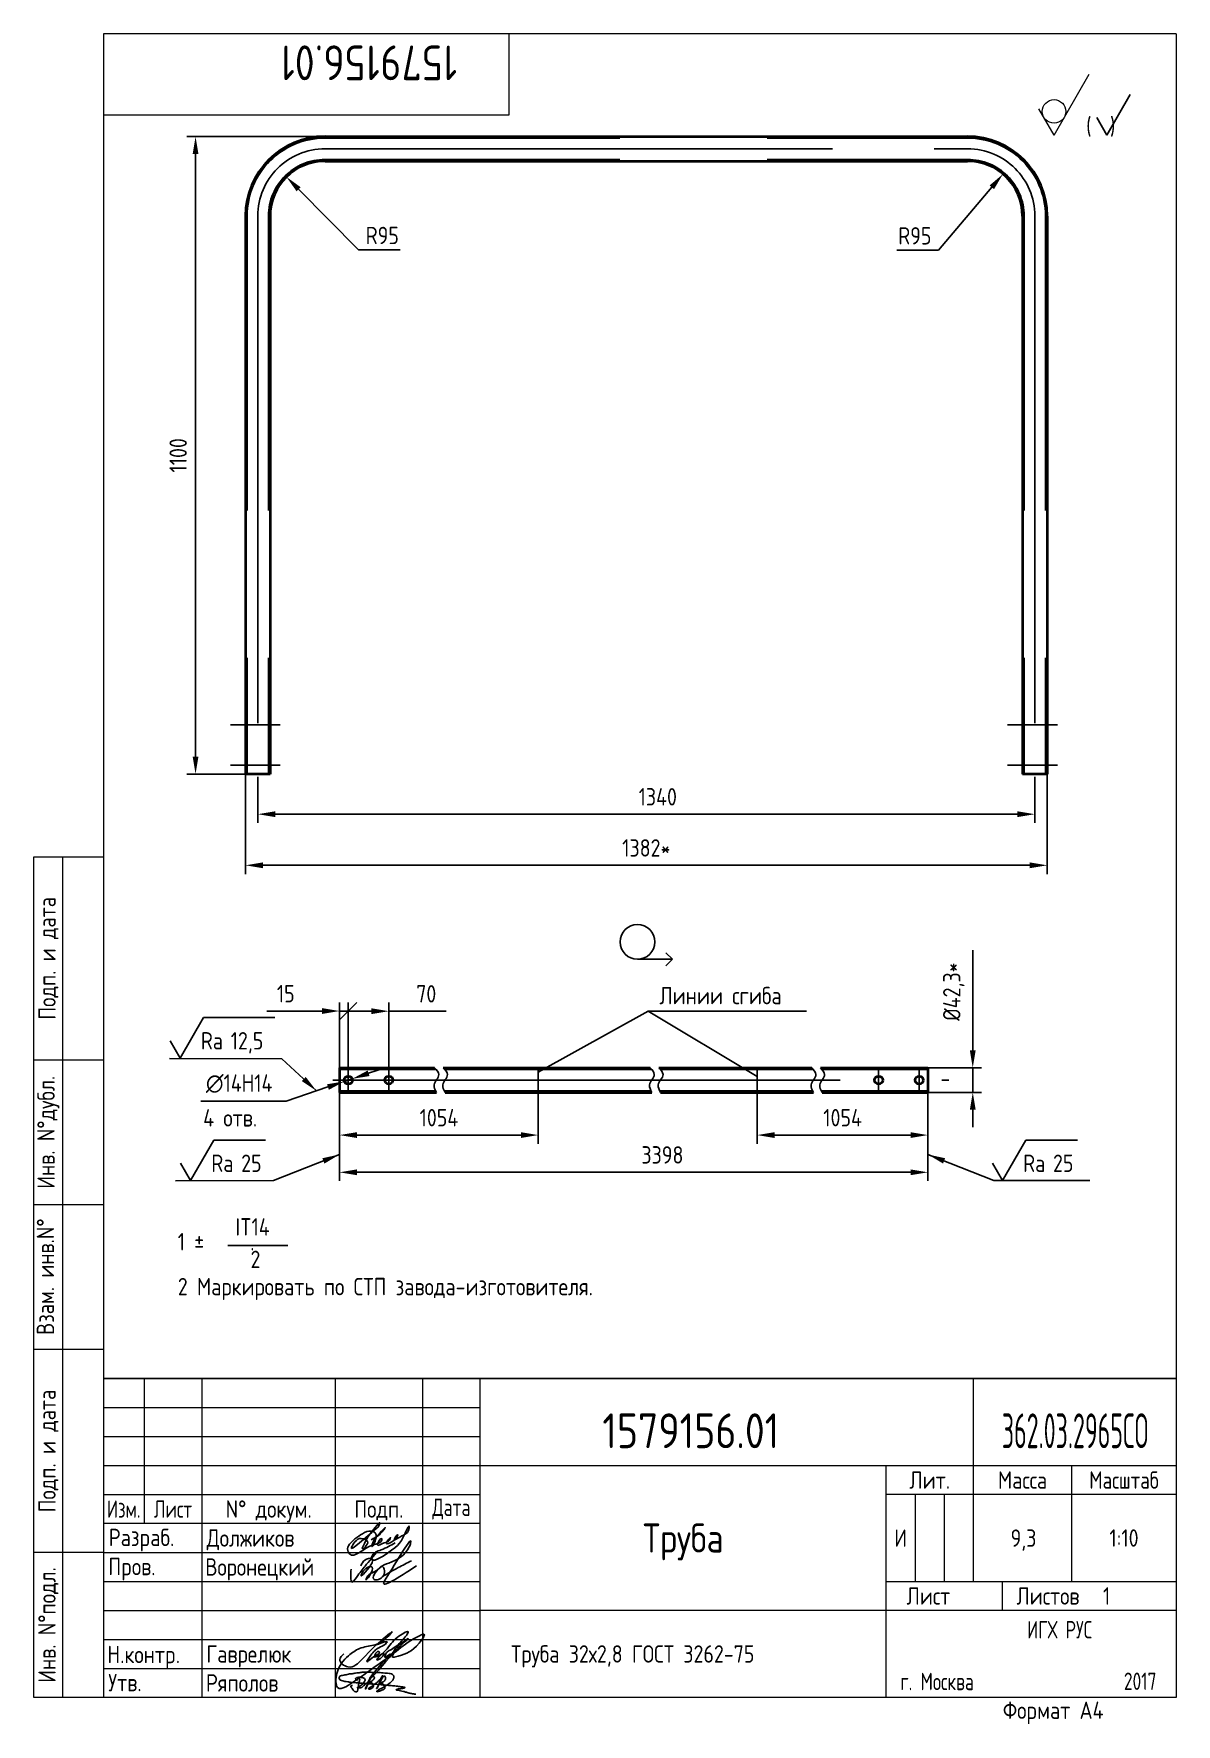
# Paper-space layout 'A4_protect' of a CAD drawing. Header units: millimetres. Extents: x 11 to 208, y 0 to 292.
# The model-space entities are those that its viewports show. They can reach past a viewport. Long polylines and large blocks are cut down to what shows.
import ezdxf
from ezdxf.enums import TextEntityAlignment as Align

# ---------------------------------------------------------------- set-up
doc = ezdxf.new("R2010")
doc.units = ezdxf.units.MM
for name, pattern in [('CENTER', [2, 1.25, -0.25, 0.25, -0.25]), ('HIDDEN', [9.525, 6.35, -3.175]), ('PHANTOM', [63.5, 31.75, -6.35, 6.35, -6.35, 6.35, -6.35])]:
    doc.linetypes.add(name, pattern=pattern)
for name, color, linetype in [('Bord', 1, 'Continuous'), ('CEN', 5, 'CENTER'), ('DIM', 7, 'Continuous'), ('HATCH', 2, 'Continuous'), ('Hide', 2, 'HIDDEN'), ('Phan', 5, 'PHANTOM'), ('Text', 3, 'Continuous'), ('Textb', 6, 'Continuous')]:
    doc.layers.add(name, color=color, linetype=linetype)
doc.layers.add('Cont', color=6, linetype='Continuous', lineweight=40)
doc.layers.get('Defpoints').off()
doc.styles.add('Style1', font='romans.shx', dxfattribs={"width": 0.8})
doc.dimstyles.new('DIA_10', dxfattribs={"dimscale": 10, "dimtxt": 3, "dimasz": 3, "dimexe": 0.18, "dimexo": 0.0625, "dimgap": 1, "dimtad": 1, "dimtih": 1, "dimtoh": 1, "dimdec": 0, "dimdsep": 46, "dimtxsty": 'Style1', "dimcen": 0, "dimclrt": 3, "dimadec": 0, "dimazin": 0, "dimtfac": 1, "dimtdec": 0, "dimtmove": 0, "dimatfit": 3, "dimfxl": 1, "dimtolj": 1, "dimarcsym": 0})
doc.dimstyles.new('LIN10', dxfattribs={"dimscale": 10, "dimtxt": 3, "dimasz": 3, "dimexe": 1.5, "dimexo": 0, "dimgap": 1.48, "dimtad": 1, "dimdec": 0, "dimzin": 12, "dimdsep": 46, "dimtxsty": 'Style1', "dimcen": 0, "dimclrt": 3, "dimadec": 0, "dimazin": 0, "dimtfac": 1, "dimtdec": 0, "dimtix": 1, "dimtmove": 0, "dimatfit": 0, "dimfxl": 1, "dimtolj": 1, "dimtzin": 13, "dimarcsym": 0})
doc.dimstyles.new('Lin_10', dxfattribs={"dimscale": 10, "dimtxt": 3, "dimasz": 3, "dimexe": 1.5, "dimexo": 0, "dimgap": 1.5, "dimtad": 1, "dimdec": 1, "dimrnd": 0.1, "dimzin": 13, "dimtxsty": 'Style1', "dimcen": 0, "dimclrt": 3, "dimadec": 0, "dimazin": 0, "dimtfac": 1, "dimtdec": 1, "dimtmove": 0, "dimatfit": 2, "dimfxl": 1, "dimtolj": 1, "dimtzin": 13, "dimarcsym": 0})

# ---------------------------------------------------------------- blocks, each defined once
blk = doc.blocks.new('A4')
at = {"layer": 'Bord', "lineweight": 18}
for p, q in [((20, 55), (85, 55)), ((20, 50), (85, 50)), ((20, 45), (85, 45)), ((160, 40), (160, 25)), ((165, 40), (165, 25)), ((20, 30), (85, 30)), ((20, 25), (85, 25)), ((20, 20), (85, 20)), ((20, 15), (85, 15)), ((20, 10), (85, 10))]:
    blk.add_line(p, q, dxfattribs=at)
at = {"layer": 'Cont', "lineweight": 18}
for p, q in [((205, 292), (20, 292)), ((20, 292), (20, 5)), ((90, 278), (90, 292)), ((205, 292), (205, 5)), ((20, 278), (90, 278)), ((8, 5), (8, 150)), ((8, 150), (20, 150)), ((13, 5), (13, 150)), ((8, 115), (20, 115)), ((20, 90), (8, 90)), ((20, 65), (8, 65)), ((205, 60), (20, 60)), ((20, 60), (205, 60)), ((27, 60), (27, 35)), ((37, 60), (37, 5)), ((60, 5), (60, 60)), ((75, 60), (75, 5)), ((85, 5), (85, 60)), ((170, 60), (170, 25)), ((85, 45), (205, 45)), ((155, 5), (155, 45)), ((187, 25), (187, 45)), ((20, 40), (85, 40)), ((205, 40), (155, 40)), ((85, 35), (20, 35)), ((20, 30), (8, 30)), ((155, 25), (205, 25)), ((175, 25), (175, 20)), ((205, 20), (85, 20)), ((20, 5), (8, 5)), ((205, 5), (20, 5))]:
    blk.add_line(p, q, dxfattribs=at)
at = {"layer": 'Text', "lineweight": 18, "style": 'Style1', "width": 0.8}
for s, p in [('Подп. и дата', (10.5, 132.5)), ('Инв. N%%dдубл.', (10.5, 102.5)), ('Взам. инв.N%%d ', (10, 78.38)), ('Подп. и дата', (10.5, 47.5)), ('Инв. N%%dподл.', (10.5, 17.5))]:
    blk.add_text(s, height=3, rotation=90, dxfattribs=at).set_placement(p, align=Align.MIDDLE)
at = {"layer": 'Text', "lineweight": 18, "style": 'Style1'}
for s, width, p in [('Лит.', 0.8, (162.5, 42.5)), ('Масса', 0.8, (178.5, 42.5)), ('Масштаб', 0.75, (196, 42.5)), ('Изм.', 0.7, (23.5, 37.5)), ('Лист', 0.7, (32, 37.5)), ('N%%d докум.', 0.8, (48.5, 37.5)), ('Подп.', 0.8, (67.5, 37.5)), ('Лист', 0.8, (162.27, 22.5)), ('Листов', 0.8, (182.9, 22.5))]:
    blk.add_text(s, height=3, dxfattribs=dict(at, width=width)).set_placement(p, align=Align.MIDDLE_CENTER)
at = {"layer": 'Text', "lineweight": 18, "style": 'Style1', "width": 0.7}
for s, p in [('Дата', (80, 37.5)), ('ИГХ РУС', (184.91, 16.69))]:
    blk.add_text(s, height=3, dxfattribs=at).set_placement(p, align=Align.MIDDLE)
at = {"layer": 'Text', "lineweight": 18, "style": 'Style1'}
for s, width, p in [('Разpаб.', 0.8, (20.92, 31.1)), ('Пpов.', 0.8, (20.84, 26.08)), ('Н.контp.', 0.8, (20.68, 10.91)), ('Утв.', 0.8, (20.84, 6.06)), ('г. Москва', 0.7, (157.43, 6.25)), ('Фоpмат А4', 0.8, (175.11, 1.29))]:
    blk.add_text(s, height=3, dxfattribs=dict(at, width=width)).set_placement(p)
for tag, p, width in [('ФИО', (39, 31), 0.8), ('ФИО', (39, 26), 0.8), ('ГОСТ_СОРТАМЕНТА', (98.19, 14), 0.8), ('ФИО', (39, 11), 0.8), ('ФИО', (39, 6), 0.8), ('200', (192.85, 6.29), 0.7)]:
    blk.add_attdef(tag, p, '', height=3, dxfattribs=dict(at, width=width))
at = {"layer": 'Text', "lineweight": 18, "style": 'Style1', "width": 0.8}
for tag, p in [('И', (157.49, 32.5)), ('700', (178.5, 32.5)), ('1:20', (196, 32.5))]:
    blk.add_attdef(tag, text='', height=3, dxfattribs=at).set_placement(p, align=Align.MIDDLE)
blk.add_attdef('Сборочный_чертеж', text='', height=3, dxfattribs=at).set_placement((120, 21.3), align=Align.CENTER)
for tag, p in [('1', (171.12, 22.5)), ('2', (193, 22.5))]:
    blk.add_attdef(tag, text='', height=3, dxfattribs=at).set_placement(p, align=Align.MIDDLE_CENTER)
blk.add_attdef('ЛИСТ', text='', height=3, dxfattribs=at).set_placement((85.99, 12.5), align=Align.MIDDLE_LEFT)
at = {"layer": 'Text', "lineweight": 18, "style": 'Style1', "width": 0.7}
blk.add_attdef('%%OГОСТ_ТЕХ._ТРЕБОВАНИЙ', text='', height=3, dxfattribs=at).set_placement((98.19, 8), align=Align.BOTTOM_LEFT)
at = {"layer": 'Textb', "lineweight": 18, "style": 'Style1', "width": 0.8}
blk.add_attdef('1234567', (81, 290), '', height=6, rotation=180, dxfattribs=at)
blk.add_attdef('1234567', (123.4, 48), '', height=6, dxfattribs=at)
for tag, height, p in [('123ХЯ', 6, (183.62, 48)), ('НАИМЕНОВАНИЕ', 5, (120, 30))]:
    blk.add_attdef(tag, text='', height=height, dxfattribs=at).set_placement(p, align=Align.CENTER)
blk = doc.blocks.new('sherISO_12')
at = {"layer": 'Cont', "lineweight": 18}
for q in [(-15, -6.96), (-23.66, -12.96)]:
    blk.add_line((-21.06, -17.46), q, dxfattribs=at)
blk.add_circle((-21.06, -13.39), 2.03, dxfattribs=at)
at = {"layer": 'Text'}
for q in [(-7.92, -10.46), (-13.69, -14.46)]:
    blk.add_line((-11.96, -17.46), q, dxfattribs=at)
at = {"layer": 'Text', "style": 'Style1', "width": 0.8}
blk.add_text('(  )', height=3, dxfattribs=at).set_placement((-15.53, -17.46))
blk = doc.blocks.new('A$C63F45750')
at = {"layer": 'Text'}
for points, knots in [([(3.17, 2.37), (3.12, 2.38), (3.04, 2.41), (2.94, 2.5), (2.85, 2.57), (2.79, 2.69), (2.87, 2.77), (2.99, 2.84), (3.16, 2.89), (3.36, 2.93), (3.6, 2.95), (3.82, 2.92), (4.05, 2.87), (4.25, 2.78), (4.45, 2.63), (4.46, 2.42), (4.38, 2.26), (4.28, 2.1), (4.17, 1.94), (4.03, 1.78), (3.89, 1.62), (3.75, 1.52), (3.63, 1.43), (3.49, 1.36), (3.35, 1.3), (3.24, 1.25), (3.16, 1.21), (3.12, 1.15), (3.19, 1.1), (3.27, 1.09), (3.4, 1.07), (3.55, 1.07), (3.72, 1.12), (3.92, 1.19), (4.1, 1.34), (4.26, 1.51), (4.44, 1.65), (4.59, 1.81), (4.74, 1.93), (4.84, 2.04), (4.93, 2.14), (5.07, 2.29), (5.19, 2.53), (5.28, 2.68), (5.35, 2.96), (5.23, 2.66), (5.2, 2.44), (5.04, 2.09), (4.95, 1.81), (4.86, 1.57), (4.75, 1.31), (4.67, 1.12), (4.46, 0.78), (4.62, 1.17), (4.71, 1.45), (4.88, 1.74), (5.01, 2), (5.08, 2.19), (5.19, 2.4), (5.32, 2.58), (5.4, 2.75), (5.52, 2.89), (5.65, 3.04), (5.85, 3.1), (6.02, 3.03), (6.08, 2.87), (6.03, 2.7), (5.9, 2.51), (5.7, 2.37), (5.55, 2.23), (5.4, 2.17), (5.31, 2.12), (5.12, 2.09), (5.35, 2.07), (5.48, 2), (5.64, 1.93), (5.75, 1.8), (5.85, 1.67), (5.89, 1.54), (5.89, 1.37), (5.8, 1.2), (5.63, 1.06), (5.41, 0.94), (5.23, 0.86), (5.02, 0.92), (5.13, 1.1), (5.28, 1.16), (5.44, 1.27), (5.61, 1.36), (5.74, 1.46), (5.86, 1.53), (5.95, 1.61), (6.05, 1.69), (6.15, 1.77), (6.28, 1.87), (6.46, 2.02), (6.65, 2.19), (6.83, 2.37), (6.98, 2.49), (7.11, 2.61), (7.2, 2.74), (7.32, 2.84), (7.42, 2.97), (7.48, 3.08), (7.48, 3.27), (7.34, 3.08), (7.28, 2.94), (7.18, 2.69), (7.1, 2.46), (7, 2.22), (6.93, 1.98), (6.83, 1.78), (6.73, 1.55), (6.67, 1.34), (6.6, 1.14), (6.56, 1.03), (6.39, 0.99), (6.62, 1.33), (6.75, 1.54), (6.93, 1.87), (7.05, 2.08), (7.18, 2.32), (7.33, 2.6), (7.47, 2.89), (7.6, 3.07), (7.79, 3.18), (7.95, 3.01), (8, 2.81), (7.99, 2.62), (7.94, 2.46), (7.83, 2.33), (7.69, 2.22), (7.53, 2.11), (7.37, 2.03), (7.21, 1.99), (7.11, 1.97), (6.89, 1.98), (7.07, 1.94), (7.15, 1.9), (7.27, 1.88), (7.39, 1.84), (7.52, 1.81), (7.62, 1.72), (7.7, 1.62), (7.78, 1.51), (7.83, 1.39), (7.87, 1.26), (7.88, 1.13), (7.86, 0.99), (7.75, 0.88), (7.6, 0.77), (7.4, 0.73), (7.19, 0.66), (6.97, 0.55), (6.71, 0.48), (6.57, 0.44), (6.42, 0.42), (6.52, 0.58), (6.61, 0.64), (6.81, 0.78), (7.06, 0.89), (7.33, 1.04), (7.55, 1.16), (7.7, 1.24), (7.84, 1.32), (7.99, 1.43), (8.21, 1.58), (8.48, 1.76), (8.74, 1.95), (8.97, 2.12), (9.1, 2.29), (9.23, 2.44), (9.3, 2.6), (9.37, 2.74), (9.42, 2.92), (9.45, 3.13), (9.21, 3.48), (8.67, 3.59), (8.09, 3.63), (7.57, 3.66), (7.06, 3.74), (6.57, 3.75), (6.09, 3.74), (5.67, 3.78), (5.28, 3.78), (4.96, 3.81), (4.65, 3.83), (4.31, 3.82), (3.97, 3.79), (3.61, 3.74), (3.22, 3.67), (2.86, 3.66), (2.53, 3.61), (2.18, 3.52), (1.78, 3.54), (1.38, 3.37), (0.96, 3.35), (0.58, 3.24), (0.25, 3.19), (0.03, 3.06), (-0.03, 2.83), (0.02, 2.6), (0.26, 2.38), (0.59, 2.33), (1, 2.2), (1.48, 2.15), (1.93, 2.05), (2.35, 2.02), (2.72, 2.01), (3.11, 1.94), (3.68, 1.94), (4.25, 1.83), (4.91, 1.87), (5.53, 1.76), (6.13, 1.72), (6.73, 1.71), (7.32, 1.62), (7.99, 1.55), (8.64, 1.54), (9.16, 1.46), (9.61, 1.42), (10.03, 1.4), (10.41, 1.32), (10.73, 1.29), (11.01, 1.24), (11.18, 1.23), (11.42, 1.14), (11.18, 1.06), (11.01, 1.03), (10.71, 0.98), (10.37, 0.92), (10.1, 0.91), (9.65, 0.75), (10.22, 0.67), (10.54, 0.59), (11.08, 0.47), (11.61, 0.35), (12.17, 0.15), (12.64, 0.08), (12.98, 0.03), (13.11, 0.01), (13.18, 0)], [0, 0, 0, 0, 0.153866, 0.270441, 0.388867, 0.510533, 0.592156, 0.71333, 0.90842, 1.11344, 1.349254, 1.61246, 1.782219, 2.047249, 2.291879, 2.451528, 2.651081, 2.806158, 3.017979, 3.227348, 3.462381, 3.633009, 3.75766, 3.920516, 4.080796, 4.214529, 4.291786, 4.349969, 4.397594, 4.50822, 4.594826, 4.799244, 4.954392, 5.128468, 5.437537, 5.632649, 5.842485, 6.094987, 6.293219, 6.410959, 6.551192, 6.687808, 7.022147, 7.294342, 7.425356, 7.52079, 7.946481, 8.313051, 8.59833, 8.833695, 9.090496, 9.427695, 9.601191, 9.883219, 10.093306, 10.673943, 10.798776, 10.974628, 11.287247, 11.486184, 11.648652, 11.848902, 12.027194, 12.25348, 12.40059, 12.537783, 12.716293, 12.91523, 13.208551, 13.438489, 13.549668, 13.67779, 13.77127, 13.930001, 14.029091, 14.272112, 14.434836, 14.547084, 14.739051, 14.830983, 15.061241, 15.268922, 15.500489, 15.788979, 15.879568, 16.024283, 16.221854, 16.418714, 16.593102, 16.783247, 16.91018, 17.018213, 17.135263, 17.278205, 17.430482, 17.620087, 17.979626, 18.191789, 18.388716, 18.565718, 18.714854, 18.857929, 19.039974, 19.171375, 19.283034, 19.400085, 19.618058, 19.882245, 20.150781, 20.377854, 20.649532, 20.89723, 21.042543, 21.40016, 21.557817, 21.667145, 21.752781, 21.926256, 22.412297, 22.813145, 22.961412, 23.171289, 23.607257, 23.940428, 24.110007, 24.291214, 24.48084, 24.697609, 24.904078, 25.034245, 25.218018, 25.407651, 25.573473, 25.787447, 25.930292, 26.051316, 26.18846, 26.285312, 26.406799, 26.52425, 26.630463, 26.793722, 26.898606, 27.029313, 27.171012, 27.314101, 27.419918, 27.580557, 27.709367, 27.829268, 28.024364, 28.266961, 28.41242, 28.705761, 28.989137, 29.187748, 29.233768, 29.332802, 29.529535, 29.667094, 30.039923, 30.332117, 30.61061, 30.769982, 30.856778, 31.109923, 31.313488, 31.656425, 32.066331, 32.296628, 32.49714, 32.710276, 32.891468, 33.014834, 33.177747, 33.444503, 33.618009, 34.409008, 34.914636, 35.419802, 35.95397, 36.458179, 36.88069, 37.388403, 37.738353, 38.034261, 38.353468, 38.693154, 39.037638, 39.391136, 39.787481, 40.203773, 40.488977, 40.784975, 41.26625, 41.668005, 42.070065, 42.499388, 42.869834, 43.079573, 43.213439, 43.554591, 43.717296, 44.153724, 44.506336, 45.019111, 45.587859, 45.90191, 46.270392, 46.703958, 47.093115, 47.952647, 48.44014, 49.079253, 49.808223, 50.268654, 50.851051, 51.604831, 52.298429, 52.776925, 53.1907, 53.661988, 54.042386, 54.348524, 54.616841, 54.853814, 54.983777, 55.126096, 55.333328, 55.613101, 56.008732, 56.315809, 56.59982, 56.87931, 57.399251, 57.889617, 58.432507, 59.066698, 59.660314, 59.862668, 60.07277, 60.07277, 60.07277, 60.07277]), ([(2.31, 1.53), (2.26, 1.52), (2.17, 1.51), (2.06, 1.48), (1.93, 1.38), (2.07, 1.25), (2.14, 1.11), (2.26, 0.93), (2.39, 0.72), (2.57, 0.54), (2.71, 0.44), (2.86, 0.4), (3.02, 0.43), (3.14, 0.54), (3.21, 0.79), (3.25, 1.07), (3.31, 1.4), (3.35, 1.67), (3.38, 1.92), (3.47, 2.19), (3.5, 2.43), (3.54, 2.59), (3.56, 2.64)], [0, 0, 0, 0, 0.15847, 0.269731, 0.363591, 0.555514, 0.688037, 0.848606, 1.204359, 1.433632, 1.58673, 1.729549, 1.880686, 2.057874, 2.19169, 2.63505, 2.928153, 3.184121, 3.441863, 3.696117, 4.025873, 4.178055, 4.178055, 4.178055, 4.178055])]:
    blk.add_open_spline(points, degree=3, knots=knots, dxfattribs=at)
blk = doc.blocks.new('*D9')
at = {"layer": 'DIM', "color": 0, "lineweight": -2, "transparency": 16777216}
for p, q in [((3540.4, 1148), (3540.4, 1053.2)), ((2525.7, 1129.3), (2525.7, 1053.2)), ((2555.7, 1068.2), (3510.4, 1068.2))]:
    blk.add_line(p, q, dxfattribs=at)
at = {"layer": 'DIM', "color": 0, "transparency": 16777216}
for points in [[(2555.7, 1073.2), (2555.7, 1063.2), (2525.7, 1068.2)], [(3510.4, 1073.2), (3510.4, 1063.2), (3540.4, 1068.2)]]:
    blk.add_solid(points, dxfattribs=at)
at = {"layer": 'DIM', "color": 3, "transparency": 16777216, "insert": (3082.5, 1098.2), "char_height": 30, "attachment_point": 5, "style": 'Style1'}
blk.add_mtext('\\A1;3398', dxfattribs=at)
blk = doc.blocks.new('sherISO_02')
at = {"layer": 'Text'}
blk.add_line((4.04, 7), (12.93, 7), dxfattribs=at)
blk.add_lwpolyline([(-1.73, 3), (0, 0), (4.04, 7)], dxfattribs=at)
at = {"layer": 'Text', "style": 'Style1', "width": 0.8}
blk.add_text('Ra', height=3, dxfattribs=at).set_placement((3.58, 1.5))
blk.add_attdef('25', (8.73, 1.5), '', height=3, dxfattribs=at)
blk = doc.blocks.new('*D10')
at = {"layer": 'DIM', "color": 0, "lineweight": -2, "transparency": 16777216}
for p, q in [((2525.7, 1206), (2525.7, 1117.4)), ((2868.4, 1205.9), (2868.4, 1117.4)), ((2838.4, 1132.4), (2555.7, 1132.4))]:
    blk.add_line(p, q, dxfattribs=at)
at = {"layer": 'DIM', "color": 0, "transparency": 16777216}
for points in [[(2555.7, 1137.4), (2555.7, 1127.4), (2525.7, 1132.4)], [(2838.4, 1137.4), (2838.4, 1127.4), (2868.4, 1132.4)]]:
    blk.add_solid(points, dxfattribs=at)
at = {"layer": 'DIM', "color": 3, "transparency": 16777216, "insert": (2697.1, 1162.4), "char_height": 30, "attachment_point": 5, "style": 'Style1'}
blk.add_mtext('\\A1;1054', dxfattribs=at)
blk = doc.blocks.new('*D11')
at = {"layer": 'DIM', "color": 0, "lineweight": -2, "transparency": 16777216}
for p, q in [((2547.4, 1229.4), (2534.1, 1225)), ((2575.8, 1239.1), (2604.2, 1248.7)), ((2505.7, 1215.4), (2433.8, 1191.1)), ((2433.8, 1191.1), (2286.3, 1191.1))]:
    blk.add_line(p, q, dxfattribs=at)
at = {"layer": 'DIM', "color": 0, "transparency": 16777216}
for points in [[(2504.1, 1220.1), (2507.3, 1210.6), (2534.1, 1225)], [(2574.2, 1243.8), (2577.4, 1234.3), (2547.4, 1229.4)]]:
    blk.add_solid(points, dxfattribs=at)
at = {"layer": 'DIM', "color": 3, "transparency": 16777216, "insert": (2352.6, 1221.1), "char_height": 30, "attachment_point": 5, "style": 'Style1'}
blk.add_mtext('\\A1;∅14H14', dxfattribs=at)
blk = doc.blocks.new('_OBLIQUE')
at = {"color": 0, "linetype": 'ByBlock'}
blk.add_line((-0.5, -0.5), (0.5, 0.5), dxfattribs=at)
blk = doc.blocks.new('*D12')
at = {"layer": 'DIM', "color": 0, "lineweight": -2, "transparency": 16777216}
for p, q in [((2495.7, 1346.4), (2400.3, 1346.4)), ((2525.7, 1245.5), (2525.7, 1361.4)), ((2540.7, 1346.4), (2525.7, 1346.4)), ((2540.7, 1248.3), (2540.7, 1361.4)), ((2540.7, 1346.4), (2570.7, 1346.4))]:
    blk.add_line(p, q, dxfattribs=at)
at = {"layer": 'DIM', "color": 0, "transparency": 16777216}
blk.add_solid([(2495.7, 1351.4), (2495.7, 1341.4), (2525.7, 1346.4)], dxfattribs=at)
at = {"layer": 'DIM', "color": 0, "lineweight": -2, "transparency": 16777216, "xscale": 30, "yscale": 30, "zscale": 30, "rotation": 180}
blk.add_blockref('_OBLIQUE', (2540.7, 1346.4), dxfattribs=at)
at = {"layer": 'DIM', "color": 3, "transparency": 16777216, "insert": (2433, 1376.4), "char_height": 30, "attachment_point": 5, "style": 'Style1'}
blk.add_mtext('\\A1;15', dxfattribs=at)
blk = doc.blocks.new('sherISO_01')
at = {"layer": 'Text'}
blk.add_line((4.04, 7), (16.36, 7), dxfattribs=at)
blk.add_lwpolyline([(-1.73, 3), (0, 0), (4.04, 7)], dxfattribs=at)
at = {"layer": 'Text', "style": 'Style1', "width": 0.8}
blk.add_text('Ra', height=3, dxfattribs=at).set_placement((3.58, 1.5))
blk.add_attdef('12,5', (8.73, 1.5), '', height=3, dxfattribs=at)
blk = doc.blocks.new('*D13')
at = {"layer": 'DIM', "color": 0, "lineweight": -2, "transparency": 16777216}
for p, q in [((2540.7, 1248.3), (2540.7, 1361.1)), ((2540.7, 1346.1), (2580.7, 1346.1)), ((2610.7, 1248.3), (2610.7, 1361.1)), ((2610.7, 1346.1), (2709.6, 1346.1))]:
    blk.add_line(p, q, dxfattribs=at)
at = {"layer": 'DIM', "color": 0, "transparency": 16777216}
blk.add_solid([(2580.7, 1351.1), (2580.7, 1341.1), (2610.7, 1346.1)], dxfattribs=at)
at = {"layer": 'DIM', "color": 0, "lineweight": -2, "transparency": 16777216, "xscale": 30, "yscale": 30, "zscale": 30, "rotation": 180}
blk.add_blockref('_OBLIQUE', (2540.7, 1346.1), dxfattribs=at)
at = {"layer": 'DIM', "color": 3, "transparency": 16777216, "insert": (2675.2, 1376.1), "char_height": 30, "attachment_point": 5, "style": 'Style1'}
blk.add_mtext('\\A1;70', dxfattribs=at)
blk = doc.blocks.new('ZNAK09')
at = {"layer": 'DIM'}
for p, q in [((8.51, 0.22), (14.53, 0.22)), ((14.53, 0.22), (13.4, 1.35)), ((14.53, 0.22), (13.4, -0.91))]:
    blk.add_line(p, q, dxfattribs=at)
blk.add_circle((8.51, 3.22), 3, dxfattribs=at)
at = {"layer": 'Textb', "style": 'Style1', "width": 0.8}
blk.add_attdef('А', text='', height=6, dxfattribs=at).set_placement((3.83, 0.22), align=Align.RIGHT)
blk = doc.blocks.new('*D14')
at = {"layer": 'DIM', "color": 0, "lineweight": -2, "transparency": 16777216}
for p, q in [((3617.7, 1278.4), (3617.7, 1451.2)), ((3540.4, 1248.4), (3632.7, 1248.4)), ((3617.7, 1206.1), (3617.7, 1248.4)), ((3540.4, 1206.1), (3632.7, 1206.1)), ((3617.7, 1176.1), (3617.7, 1146.1))]:
    blk.add_line(p, q, dxfattribs=at)
at = {"layer": 'DIM', "color": 0, "transparency": 16777216}
for points in [[(3612.7, 1278.4), (3622.7, 1278.4), (3617.7, 1248.4)], [(3612.7, 1176.1), (3622.7, 1176.1), (3617.7, 1206.1)]]:
    blk.add_solid(points, dxfattribs=at)
at = {"layer": 'DIM', "color": 3, "transparency": 16777216, "insert": (3585, 1379.8), "char_height": 30, "attachment_point": 5, "rotation": 90, "style": 'Style1'}
blk.add_mtext('\\A1;%%c42,3*', dxfattribs=at)
blk = doc.blocks.new('*D15')
at = {"layer": 'DIM', "color": 0, "lineweight": -2, "transparency": 16777216}
for p, q in [((3245.9, 1205.9), (3245.9, 1117.4)), ((3540.4, 1206.1), (3540.4, 1117.4)), ((3275.9, 1132.4), (3510.4, 1132.4))]:
    blk.add_line(p, q, dxfattribs=at)
at = {"layer": 'DIM', "color": 0, "transparency": 16777216}
for points in [[(3275.9, 1137.4), (3275.9, 1127.4), (3245.9, 1132.4)], [(3510.4, 1137.4), (3510.4, 1127.4), (3540.4, 1132.4)]]:
    blk.add_solid(points, dxfattribs=at)
at = {"layer": 'DIM', "color": 3, "transparency": 16777216, "insert": (3393.2, 1162.4), "char_height": 30, "attachment_point": 5, "style": 'Style1'}
blk.add_mtext('\\A1;1054', dxfattribs=at)
blk = doc.blocks.new('*D16')
at = {"layer": 'DIM', "color": 0, "lineweight": -2, "transparency": 16777216}
for p, q in [((2384.7, 1750.4), (2384.7, 1671)), ((3724.7, 1750.2), (3724.7, 1671)), ((2414.7, 1686), (3694.7, 1686))]:
    blk.add_line(p, q, dxfattribs=at)
at = {"layer": 'DIM', "color": 0, "transparency": 16777216}
for points in [[(2414.7, 1691), (2414.7, 1681), (2384.7, 1686)], [(3694.7, 1691), (3694.7, 1681), (3724.7, 1686)]]:
    blk.add_solid(points, dxfattribs=at)
at = {"layer": 'DIM', "color": 3, "transparency": 16777216, "insert": (3074.5, 1716), "char_height": 30, "attachment_point": 5, "style": 'Style1'}
blk.add_mtext('\\A1;1340', dxfattribs=at)
blk = doc.blocks.new('*D17')
at = {"layer": 'DIM', "color": 0, "lineweight": -2, "transparency": 16777216}
for p, q in [((2550.1, 2855.1), (2262.4, 2855.1)), ((2277.4, 2825.1), (2277.4, 1785.1)), ((2366.4, 1755.1), (2262.4, 1755.1))]:
    blk.add_line(p, q, dxfattribs=at)
at = {"layer": 'DIM', "color": 0, "transparency": 16777216}
for points in [[(2272.4, 2825.1), (2282.4, 2825.1), (2277.4, 2855.1)], [(2272.4, 1785.1), (2282.4, 1785.1), (2277.4, 1755.1)]]:
    blk.add_solid(points, dxfattribs=at)
at = {"layer": 'DIM', "color": 3, "transparency": 16777216, "insert": (2247.4, 2305.1), "char_height": 30, "attachment_point": 5, "rotation": 90, "style": 'Style1'}
blk.add_mtext('\\A1;1100', dxfattribs=at)
blk = doc.blocks.new('*D18')
at = {"layer": 'DIM', "color": 0, "lineweight": -2, "transparency": 16777216}
for p, q in [((2558.5, 2659.4), (2455.2, 2764.1)), ((2630.3, 2659.4), (2558.5, 2659.4))]:
    blk.add_line(p, q, dxfattribs=at)
at = {"layer": 'DIM', "color": 0, "transparency": 16777216}
blk.add_solid([(2458.7, 2767.6), (2451.6, 2760.6), (2434.1, 2785.4)], dxfattribs=at)
at = {"layer": 'DIM', "color": 3, "transparency": 16777216, "insert": (2599.4, 2684.4), "char_height": 30, "attachment_point": 5, "style": 'Style1'}
blk.add_mtext('\\A1;R95', dxfattribs=at)
blk = doc.blocks.new('*D19')
at = {"layer": 'DIM', "color": 0, "lineweight": -2, "transparency": 16777216}
for p, q in [((3558.6, 2658.8), (3650.5, 2767.5)), ((3486.9, 2658.8), (3558.6, 2658.8))]:
    blk.add_line(p, q, dxfattribs=at)
at = {"layer": 'DIM', "color": 0, "transparency": 16777216}
blk.add_solid([(3646.7, 2770.7), (3654.3, 2764.3), (3669.9, 2790.4)], dxfattribs=at)
at = {"layer": 'DIM', "color": 3, "transparency": 16777216, "insert": (3517.8, 2683.8), "char_height": 30, "attachment_point": 5, "style": 'Style1'}
blk.add_mtext('\\A1;R95', dxfattribs=at)
blk = doc.blocks.new('*D20')
at = {"layer": 'DIM', "color": 0, "lineweight": -2, "transparency": 16777216}
for p, q in [((2363.6, 1755.1), (2363.6, 1582.8)), ((3745.9, 1755.1), (3745.9, 1582.8)), ((2393.6, 1597.8), (3715.9, 1597.8))]:
    blk.add_line(p, q, dxfattribs=at)
at = {"layer": 'DIM', "color": 0, "transparency": 16777216}
for points in [[(2393.6, 1602.8), (2393.6, 1592.8), (2363.6, 1597.8)], [(3715.9, 1602.8), (3715.9, 1592.8), (3745.9, 1597.8)]]:
    blk.add_solid(points, dxfattribs=at)
at = {"layer": 'DIM', "color": 3, "transparency": 16777216, "insert": (3054.7, 1627.8), "char_height": 30, "attachment_point": 5, "style": 'Style1'}
blk.add_mtext('\\A1;1382*', dxfattribs=at)

msp = doc.modelspace()

# ---------------------------------------------------------------- linework, layer by layer
at = {"layer": 'Bord'}
for points in [[(2689.65, 1248.47), (2693.28, 1244.58), (2701.99, 1235.25), (2684.49, 1221.03), (2690.32, 1210.35), (2692.75, 1205.9)], [(2704.63, 1248.47), (2708.25, 1244.58), (2716.96, 1235.25), (2699.46, 1221.03), (2705.29, 1210.35), (2707.72, 1205.9)], [(3061.33, 1248.47), (3064.95, 1244.58), (3073.66, 1235.25), (3056.16, 1221.03), (3061.99, 1210.35), (3064.42, 1205.9)], [(3076.3, 1248.47), (3079.92, 1244.58), (3088.63, 1235.25), (3071.13, 1221.03), (3076.96, 1210.35), (3079.4, 1205.9)], [(3340, 1248.47), (3343.63, 1244.58), (3352.34, 1235.25), (3334.84, 1221.03), (3340.67, 1210.35), (3343.1, 1205.9)], [(3354.97, 1248.47), (3358.6, 1244.58), (3367.31, 1235.25), (3349.81, 1221.03), (3355.64, 1210.35), (3358.07, 1205.9)]]:
    msp.add_open_spline(points, degree=3, knots=[0, 0, 0, 0, 13.8174024, 33.2074558, 47.0865786, 47.0865786, 47.0865786, 47.0865786], dxfattribs=at)
at = {"layer": 'CEN', "ltscale": 7}
for p, q in [((2500.86, 2833.99), (3608.56, 2833.99)), ((2384.71, 2717.84), (2384.71, 1745.14)), ((3724.71, 2717.84), (3724.71, 1745.14)), ((3724.71, 2717.84), (3724.71, 1745.14)), ((2337.39, 1840.35), (2423.57, 1840.35)), ((3677.39, 1840.35), (3763.57, 1840.35)), ((2337.39, 1770.35), (2423.57, 1770.35)), ((3677.39, 1770.35), (3763.57, 1770.35)), ((2514.31, 1227.32), (3576.36, 1227.32)), ((2540.75, 1248.46), (2540.75, 1206.16)), ((2610.75, 1248.46), (2610.75, 1206.16)), ((3455.38, 1248.42), (3455.38, 1206.12)), ((3525.38, 1248.41), (3525.38, 1206.12))]:
    msp.add_line(p, q, dxfattribs=at)
for centre, start, end in [((2500.86, 2717.84), 90, 180), ((3608.56, 2717.84), 0, 90)]:
    msp.add_arc(centre, 116.15, start, end, dxfattribs=at)
at = {"layer": 'Cont'}
for p, q in [((2500.86, 2855.14), (3608.56, 2855.14)), ((2500.86, 2812.84), (3608.56, 2812.84)), ((2363.56, 2717.84), (2363.56, 1755.14)), ((2405.86, 2717.84), (2405.86, 1755.14)), ((3703.56, 2717.84), (3703.56, 1755.14)), ((3745.86, 2717.84), (3745.86, 1755.14)), ((2405.86, 1755.14), (2363.56, 1755.14)), ((3745.86, 1755.14), (3703.56, 1755.14)), ((2525.75, 1248.47), (2689.65, 1248.47)), ((2525.75, 1248.33), (2525.75, 1206.03)), ((2704.63, 1248.47), (3061.33, 1248.47)), ((3076.3, 1248.47), (3340, 1248.47)), ((3354.97, 1248.47), (3540.38, 1248.47)), ((3540.38, 1248.41), (3540.38, 1206.11)), ((2525.75, 1205.9), (2692.75, 1205.9)), ((2707.72, 1205.9), (3064.42, 1205.9)), ((3079.4, 1205.9), (3343.1, 1205.9)), ((3358.07, 1205.9), (3540.38, 1205.9))]:
    msp.add_line(p, q, dxfattribs=at)
for centre in [(2540.75, 1227.21), (2610.75, 1227.31), (3455.38, 1227.27), (3525.38, 1227.26)]:
    msp.add_circle(centre, 7, dxfattribs=at)
for centre, radius, start, end in [((2500.86, 2717.84), 137.3, 90, 180), ((3608.56, 2717.84), 137.3, 0, 90), ((2500.86, 2717.84), 95, 90, 180), ((3608.56, 2717.84), 95, 0, 90)]:
    msp.add_arc(centre, radius, start, end, dxfattribs=at)
at = {"layer": 'DIM'}
for p, q in [((2868.42, 1240.87), (3057.99, 1345.98)), ((3057.99, 1345.98), (3330.89, 1345.98)), ((3057.99, 1345.98), (3245.94, 1233.58))]:
    msp.add_line(p, q, dxfattribs=at)
at = {"layer": 'Hide', "ltscale": 0.8}
for p, q in [((2500.86, 2852.34), (3608.56, 2852.34)), ((2500.86, 2815.64), (3608.56, 2815.64)), ((2366.36, 2717.84), (2366.36, 1755.14)), ((2403.06, 2717.84), (2403.06, 1755.14)), ((3706.36, 2717.84), (3706.36, 1755.14)), ((3743.06, 2717.84), (3743.06, 1755.14)), ((2525.75, 1245.67), (2692.21, 1245.67)), ((2707.19, 1245.67), (3063.89, 1245.67)), ((3078.86, 1245.67), (3342.56, 1245.67)), ((3357.53, 1245.67), (3540.38, 1245.67)), ((2525.75, 1208.7), (2691.25, 1208.7)), ((2706.22, 1208.7), (3062.92, 1208.7)), ((3077.9, 1208.7), (3341.6, 1208.7)), ((3356.57, 1208.7), (3540.38, 1208.7))]:
    msp.add_line(p, q, dxfattribs=at)
for centre, radius, start, end in [((2500.86, 2717.84), 134.5, 90, 180), ((3608.56, 2717.84), 134.5, 0, 90), ((2500.86, 2717.84), 97.8, 90, 180), ((3608.56, 2717.84), 97.8, 0, 90)]:
    msp.add_arc(centre, radius, start, end, dxfattribs=at)
at = {"layer": 'Phan'}
for p, q in [((2868.42, 1205.9), (2868.42, 1248.47)), ((3245.94, 1248.47), (3245.94, 1205.9))]:
    msp.add_line(p, q, dxfattribs=at)

# ---------------------------------------------------------------- block references
at = {"layer": 'Bord', "xscale": 10, "yscale": 10, "zscale": 10}
msp.add_blockref('sherISO_01', (2250.71, 1265.09), dxfattribs=at).add_auto_attribs({'12,5': '12,5'})
at = {"layer": 'DIM', "lineweight": 18, "xscale": 10, "yscale": 10, "zscale": 10}
msp.add_blockref('ZNAK09', (2954.41, 1433.45), dxfattribs=at)
at = {"layer": 'DIM', "xscale": 10, "yscale": 10, "zscale": 10}
for p in [(2268.75, 1053.81), (3668.76, 1053.81)]:
    msp.add_blockref('sherISO_02', p, dxfattribs=at).add_auto_attribs({'25': '25'})

# ---------------------------------------------------------------- texts
at = {"layer": 'Text', "style": 'Style1', "width": 0.8}
for s, p in [('Линии сгиба', (3077.34, 1358.03)), ('4 отв.', (2290.62, 1147.13))]:
    msp.add_text(s, height=30, dxfattribs=at).set_placement(p)

# ---------------------------------------------------------------- dimensions: what is measured, and where the dimension line sits
at = {"layer": 'DIM'}
dim = msp.add_linear_dim(base=(2277.42, 1755.14), p1=(2550.09, 2855.14), p2=(2366.36, 1755.14), angle=90, dimstyle='Lin_10', dxfattribs=at)
dim.commit()
dim.dimension.update_dxf_attribs({"geometry": '*D17', "text_midpoint": (2247.42, 2305.14)})
for center, mpoint, picture, middle in [((2500.86, 2717.84), (2434.11, 2785.44), '*D18', (2558.54, 2659.42)), ((3608.56, 2717.84), (3669.88, 2790.39), '*D19', (3558.65, 2658.78))]:
    dim = msp.add_radius_dim(center=center, mpoint=mpoint, dimstyle='DIA_10', override={"dimtmove": 1}, dxfattribs=at)
    dim.commit()
    dim.dimension.update_dxf_attribs({"geometry": picture, "text_midpoint": middle, "dimtype": 164})
dim = msp.add_linear_dim(base=(3745.86, 1597.79), p1=(2363.56, 1755.14), p2=(3745.86, 1755.14), text='<>*', dimstyle='Lin_10', override={"dimrnd": 1}, dxfattribs=at)
dim.commit()
dim.dimension.update_dxf_attribs({"geometry": '*D20', "text_midpoint": (3054.71, 1627.79)})
dim = msp.add_linear_dim(base=(3724.71, 1686.04), p1=(2384.71, 1750.37), p2=(3724.71, 1750.15), dimstyle='Lin_10', dxfattribs=at)
dim.commit()
dim.dimension.update_dxf_attribs({"geometry": '*D16', "text_midpoint": (3074.45, 1686.04), "dimtype": 160})
dim = msp.add_linear_dim(base=(3617.69, 1206.11), p1=(3540.38, 1248.41), p2=(3540.38, 1206.11), angle=90, text='%%c<>,3*', dimstyle='LIN10', dxfattribs=at)
dim.commit()
dim.dimension.update_dxf_attribs({"geometry": '*D14', "text_midpoint": (3617.69, 1379.78), "dimtype": 160})
dim = msp.add_linear_dim(base=(2525.75, 1346.42), p1=(2540.75, 1248.33), p2=(2525.75, 1245.53), dimstyle='Lin_10', override={"dimblk1": 'OBLIQUE', "dimsah": 1}, dxfattribs=at)
dim.commit()
dim.dimension.update_dxf_attribs({"geometry": '*D12', "text_midpoint": (2433.03, 1376.42)})
dim = msp.add_linear_dim(base=(2610.75, 1346.08), p1=(2540.75, 1248.33), p2=(2610.75, 1248.33), dimstyle='Lin_10', override={"dimblk1": 'OBLIQUE', "dimsah": 1}, dxfattribs=at)
dim.commit()
dim.dimension.update_dxf_attribs({"geometry": '*D13', "text_midpoint": (2675.18, 1346.08), "dimtype": 160})
dim = msp.add_diameter_dim_2p(p1=(2547.38, 1229.45), p2=(2534.12, 1224.96), text='<>H14', dimstyle='Lin_10', override={"dimtoh": 1}, dxfattribs=at)
dim.commit()
dim.dimension.update_dxf_attribs({"geometry": '*D11', "text_midpoint": (2352.55, 1191.05), "dimtype": 163})
for base, p1, p2, picture, middle in [((2525.75, 1132.35), (2868.42, 1205.9), (2525.75, 1206.03), '*D10', (2697.08, 1162.35)), ((3540.38, 1132.35), (3245.94, 1205.9), (3540.38, 1206.11), '*D15', (3393.16, 1162.35))]:
    dim = msp.add_linear_dim(base=base, p1=p1, p2=p2, text='1054', dimstyle='Lin_10', dxfattribs=at)
    dim.commit()
    dim.dimension.update_dxf_attribs({"geometry": picture, "text_midpoint": middle})
dim = msp.add_linear_dim(base=(3540.38, 1068.2), p1=(2525.75, 1129.32), p2=(3540.38, 1148), text='3398', dimstyle='Lin_10', dxfattribs=at)
dim.commit()
dim.dimension.update_dxf_attribs({"geometry": '*D9', "text_midpoint": (3082.47, 1068.2), "dimtype": 160})

# ---------------------------------------------------------------- leaders
for points in [[(2485.96, 1208.68), (2426.42, 1264.07), (2232.47, 1264.51)], [(2525.75, 1098.93), (2411.95, 1053.81), (2242.87, 1053.58)], [(3540.38, 1098.93), (3654.18, 1053.81), (3819.8, 1053.81)]]:
    msp.add_leader(points, dimstyle='LIN10', dxfattribs=at)

psp = doc.layouts.new('A4_protect')

# ---------------------------------------------------------------- linework, layer by layer
at = {"layer": 'Text'}
psp.add_line((44.64, 82.67), (54.99, 82.67), dxfattribs=at)
for points, knots in [([(73.49, 31.36), (72.73, 30.94), (71.42, 30.22), (69.55, 29.63), (69.22, 27.7), (74.15, 30.8), (74.48, 31.41), (75.89, 34.44), (75.86, 33), (74.98, 32.88), (72.79, 31.4), (74.1, 33.16), (73.57, 31.64), (71.05, 30.53), (72.93, 32.71), (72.39, 31.5), (71.66, 31.53), (69.8, 30.29), (71.14, 32.56), (71.25, 31.46), (69.35, 31.02), (68.08, 30.19), (65.93, 28.83), (64.88, 30.57), (66.39, 31.98), (67.79, 32.95), (69.07, 33.59), (70.04, 33.17), (70.45, 32.18), (69.15, 29.87), (69.84, 32.15), (70.45, 32.61), (72.1, 34.42), (71.1, 32.97), (70.38, 32.43), (69.57, 32.03), (69.33, 31.91)], [0, 0, 0, 0, 2.703743, 4.672825, 5.02799, 7.955933, 13.437489, 13.883188, 14.189441, 16.413959, 17.478513, 18.47964, 18.959294, 20.910841, 22.003091, 22.470554, 23.533771, 24.710748, 26.01626, 26.201331, 27.488187, 30.382065, 32.258784, 33.069724, 35.439902, 37.010787, 38.612861, 39.32109, 39.818865, 41.83144, 42.782113, 44.494961, 45.867914, 46.467245, 48.290622, 49.101188, 49.101188, 49.101188, 49.101188]), ([(67.85, 30.58), (68.26, 31.5), (68.8, 32.68), (71.07, 35.24), (70.62, 34.08), (69.11, 33.05), (64.91, 28.94), (66.56, 31.68), (67.54, 32.37), (69.1, 31.67), (68.47, 30.87), (67.94, 30.18), (67.78, 30.45), (67.82, 30.53), (67.85, 30.58)], [0, 0, 0, 0, 4.062617, 5.226919, 5.800291, 6.663227, 11.774431, 12.938639, 14.11351, 15.354081, 16.396133, 16.918576, 17.03251, 17.182794, 17.182794, 17.182794, 17.182794]), ([(67.58, 27.39), (67.74, 27.77), (68.05, 28.52), (70.55, 29.07), (68.75, 26.62), (67.23, 25.29), (68.28, 27.29), (70.43, 27.36), (67.96, 24.06), (69.01, 26.27), (70.18, 26.17), (71.15, 27.67), (71.99, 26.29), (71.16, 24.95), (69.13, 24.95), (70.71, 27.35), (73.11, 28.02), (75.48, 29.31), (76.97, 33.74), (73.19, 27.21), (70.53, 23.06), (74, 25.33), (77.14, 27.39)], [0, 0, 0, 0, 1.213353, 2.399709, 5.497648, 5.861317, 7.611627, 8.43806, 10.837371, 11.583123, 13.461301, 14.534506, 15.162086, 17.217848, 17.944717, 20.123775, 21.948027, 26.460707, 27.144718, 34.52243, 35.159468, 41.304292, 41.304292, 41.304292, 41.304292]), ([(65.89, 26.83), (65.84, 26.38), (65.78, 25.72), (65.94, 24.17), (67.27, 26.08), (68.4, 27.5), (69.78, 29.12), (70.59, 30.06)], [0, 0, 0, 0, 1.523947, 2.237958, 3.351836, 5.856423, 9.374056, 9.374056, 9.374056, 9.374056]), ([(76.32, 28.28), (75.55, 27.89), (73.83, 27.02), (72.16, 26.06), (71.24, 25.53)], [0, 0, 0, 0, 2.587978, 5.77327, 5.77327, 5.77327, 5.77327]), ([(64.63, 12.2), (64.29, 11.89), (63.41, 11.08), (65.8, 9.22), (68.93, 12.48), (70.43, 14.1), (73.31, 16.31), (71.41, 14.23), (70, 13.71), (67.31, 13.33), (65, 11.67), (63.27, 9.62), (63.12, 5.1), (69.28, 9.48), (73.03, 12.08), (76.31, 14.79), (78.99, 15.91), (76.66, 12.58), (75.37, 12.27), (72.06, 11.2), (74.33, 13.64), (76.4, 15.35), (73.71, 13.55), (72.6, 11.45), (67.82, 6.32), (70.42, 9.8), (73.54, 13.03), (71.41, 11.22), (71.96, 12.55), (73.12, 13.08), (74.3, 13.94), (76.56, 16.78), (72.94, 14.67), (72.64, 13.37), (69.6, 10.77), (71.22, 11.46), (71.82, 12.69), (70.76, 11.9), (69.46, 11.38), (70.52, 13.02), (70.87, 12.31), (69.8, 11.85), (68, 10.09), (69.49, 12.33), (70.4, 13.29), (71.56, 13.61), (72.51, 14.64), (71.27, 14.16), (70.23, 13.76)], [0, 0, 0, 0, 1.17994, 3.087717, 5.863103, 12.338328, 12.854096, 14.088578, 16.834551, 19.302558, 21.570562, 25.210018, 27.650956, 31.348291, 40.129863, 44.562748, 45.223917, 46.979401, 51.214655, 52.099288, 55.323111, 56.227801, 58.471865, 60.028126, 65.752911, 68.466223, 71.038525, 71.934922, 72.780229, 73.495807, 76.028152, 77.999346, 80.11892, 83.1954, 85.334448, 86.270878, 87.060466, 88.110212, 88.803314, 89.989889, 90.197567, 90.706974, 92.884587, 94.19917, 96.055742, 97.375783, 97.753899, 99.636325, 99.636325, 99.636325, 99.636325])]:
    psp.add_open_spline(points, degree=3, knots=knots, dxfattribs=at)

# ---------------------------------------------------------------- block references
ref = psp.add_blockref('A4', (3.17, -0.3))
ref.add_attrib('ФИО', 'Должиков', (40.97, 30.7), dxfattribs={"layer": 'Text', "height": 3, "style": 'Style1', "width": 0.8})
ref.add_attrib('ФИО', 'Воронецкий', (40.74, 25.7), dxfattribs={"layer": 'Text', "height": 3, "style": 'Style1', "width": 0.8})
ref.add_attrib('ФИО', 'Гаврелюк', (40.93, 10.7), dxfattribs={"layer": 'Text', "height": 3, "style": 'Style1', "width": 0.8})
ref.add_attrib('ФИО', 'Ряполов', (40.86, 5.7), dxfattribs={"layer": 'Text', "height": 3, "style": 'Style1', "width": 0.8})
ref.add_attrib('123ХЯ', '362.03.2965СО', dxfattribs={"layer": 'Textb', "height": 6, "style": 'Style1', "width": 0.48}).set_placement((190.73, 47.7), align=Align.CENTER)
ref.add_attrib('1234567', '1579156.01', (109.22, 47.7), dxfattribs={"layer": 'Textb', "height": 6, "style": 'Style1', "width": 0.8})
ref.add_attrib('НАИМЕНОВАНИЕ', 'Труба', dxfattribs={"layer": 'Textb', "height": 5, "style": 'Style1', "width": 0.8}).set_placement((123.17, 29.7), align=Align.CENTER)
ref.add_attrib('ЛИСТ', 'Труба 32х2,8 ГОСТ 3262-75', dxfattribs={"layer": 'Text', "height": 3, "style": 'Style1', "width": 0.8}).set_placement((93.47, 12.2), align=Align.MIDDLE_LEFT)
ref.add_attrib('И', 'И', dxfattribs={"layer": 'Text', "height": 3, "style": 'Style1', "width": 0.8}).set_placement((160.65, 32.2), align=Align.MIDDLE)
ref.add_attrib('700', '9,3', dxfattribs={"layer": 'Text', "height": 3, "style": 'Style1', "width": 0.8}).set_placement((181.84, 31.84), align=Align.MIDDLE)
ref.add_attrib('1:20', '1:10', dxfattribs={"layer": 'Text', "height": 3, "style": 'Style1', "width": 0.8}).set_placement((199.17, 32.2), align=Align.MIDDLE)
ref.add_attrib('2', '1', dxfattribs={"layer": 'Text', "height": 3, "style": 'Style1', "width": 0.8}).set_placement((196.17, 22.2), align=Align.MIDDLE_CENTER)
ref.add_attrib('200', '2017', (199.15, 5.99), dxfattribs={"layer": 'Text', "height": 3, "style": 'Style1', "width": 0.7})
ref.add_attrib('1234567', '1579156.01', (84.17, 289.7), dxfattribs={"layer": 'Textb', "height": 6, "rotation": 180, "style": 'Style1', "width": 0.8})
at = {"layer": 'Cont'}
psp.add_blockref('A$C63F45750', (63.84, 5.25), dxfattribs=at)
at = {"layer": 'HATCH'}
psp.add_blockref('sherISO_12', (208.17, 291.7), dxfattribs=at)

# ---------------------------------------------------------------- texts
at = {"layer": 'Text', "style": 'Style1', "width": 0.8}
for s, p in [('1 %%P     .', (35.99, 81.82)), ('IT14', (45.94, 84.37)), ('2 ', (48.54, 78.77)), ('2 Маркировать по СТП завода-изготовителя.', (36, 74.07))]:
    psp.add_text(s, height=3, dxfattribs=at).set_placement(p)

# ---------------------------------------------------------------- viewports
at = {"layer": 'Defpoints'}
psp.add_viewport(center=(111.8, 185.66), size=(183.6, 191.327), view_center_point=(3004.79, 1971.88), view_height=1913.27, dxfattribs=at)

doc.saveas('drawing.dxf')
